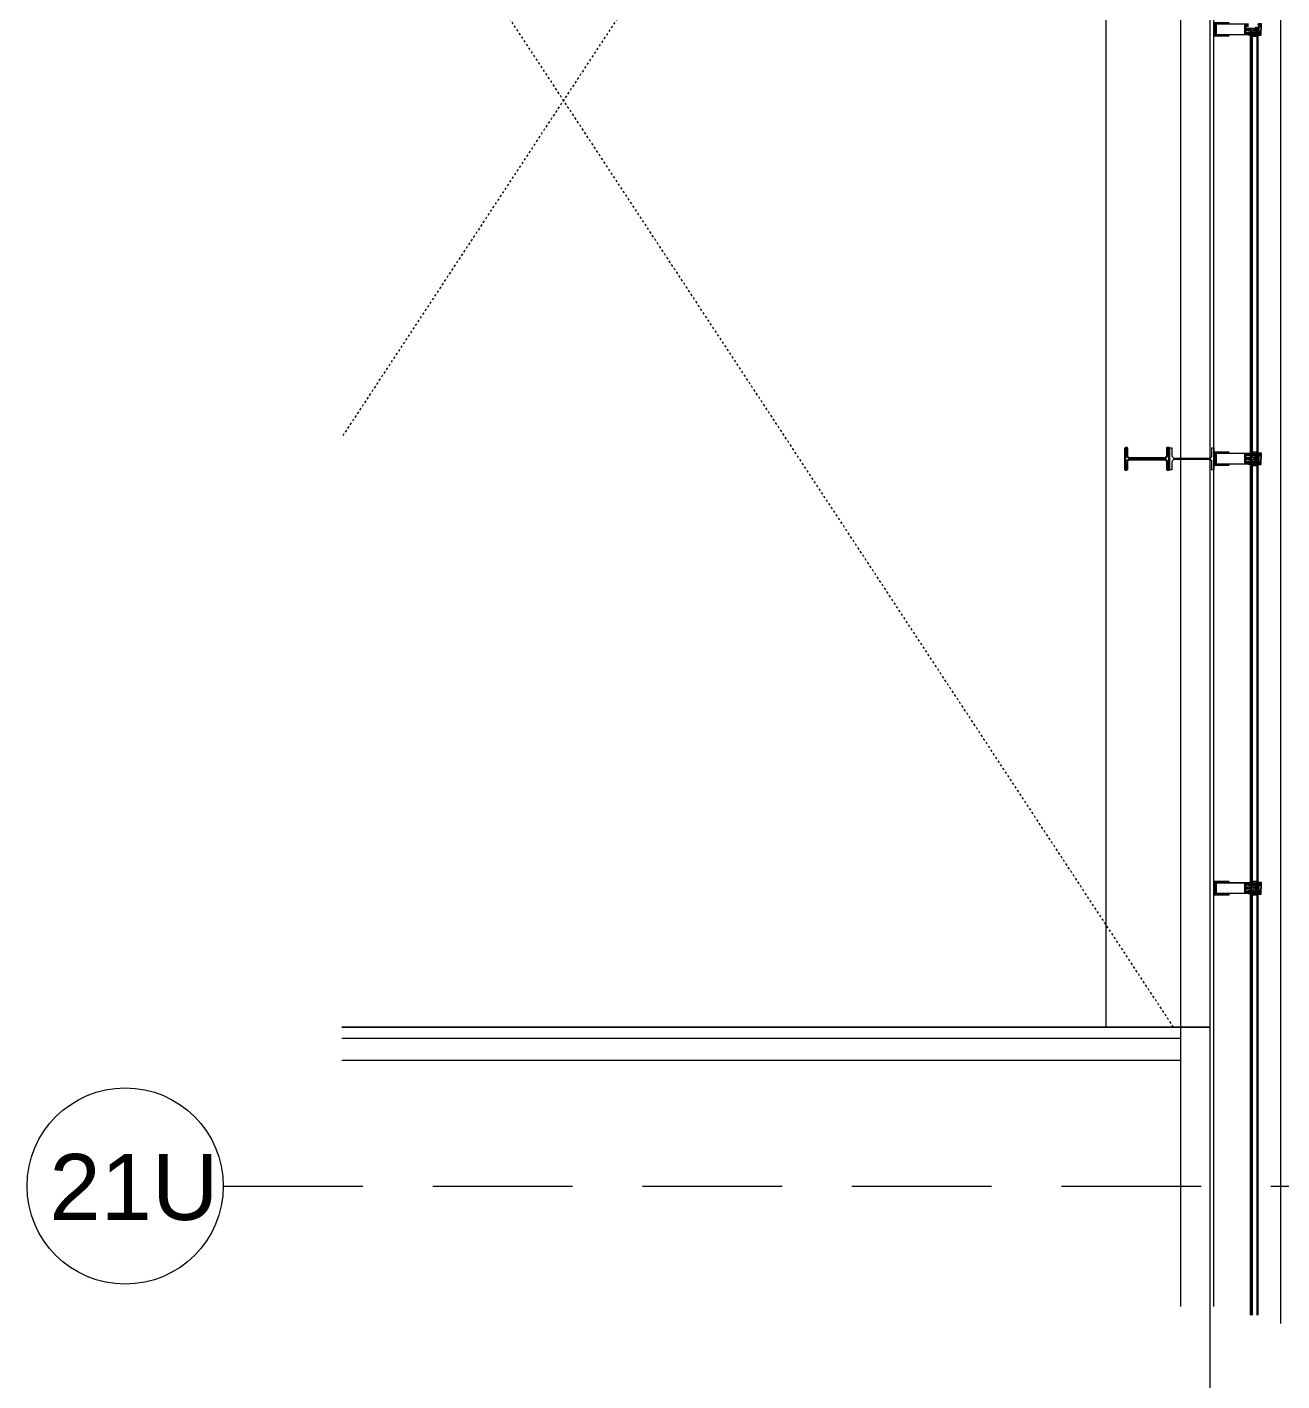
# Model space of a CAD drawing. Header units: millimetres. Extents: x 254888 to 263239, y -110593 to -105042.
# Drawn here: x 258775 to 259345, y -107817 to -107201 of the extents above; entities that cross this region are included whole.
import ezdxf
from ezdxf.enums import TextEntityAlignment as Align

# ---------------------------------------------------------------- set-up
doc = ezdxf.new("R2010")
doc.units = ezdxf.units.MM
doc.linetypes.add('DASHED2', pattern=[9.525, 6.35, -3.175])
doc.linetypes.add('JIS_02_1.0', pattern=[2, 1, -1])
doc.layers.get('0').update_dxf_attribs({"lineweight": 20})
for name, color, linetype, lineweight in [('0S-Glass', 130, 'Continuous', 35), ('0S-Profile EPDM', 22, 'Continuous', 25), ('0S-Profile PVC-U', 254, 'Continuous', 25), ('0S-Shading EPDM', 25, 'Continuous', 13), ('0S-Shading PVC-U', 253, 'Continuous', 13), ('X_S_COL_01$1$SS_COLS_MAIN_E_SECT', 142, 'Continuous', 50)]:
    doc.layers.add(name, color=color, linetype=linetype, lineweight=lineweight)
for name, color, linetype in [('a_arrow_entrance', 7, 'Continuous'), ('a_circulation_balustrade_plan', 1, 'Continuous'), ('a_glazing_double glazing', 161, 'Continuous'), ('a_grid_label_1_1', 9, 'Continuous'), ('a_hidden lines1', 9, 'JIS_02_1.0'), ('a_outline_03', 2, 'Continuous'), ('a_structure_steel structure_elevation1', 1, 'Continuous'), ('a_structure_steel structure_section', 2, 'Continuous'), ('a_window_metal_aluminium_elevation', 173, 'Continuous'), ('a_window_metal_aluminium_section', 2, 'Continuous')]:
    doc.layers.add(name, color=color, linetype=linetype)
doc.layers.add('a_calculation_brut room areas', color=92, linetype='Continuous', plot=False)
doc.styles.add('arial', font='arial.ttf')
doc.styles.add('txt_tur_1', font='arial.ttf', dxfattribs={"height": 1.5})
doc.styles.add('X_S_COL_01$0$arial', font='arial.ttf')

# ---------------------------------------------------------------- blocks, each defined once
blk = doc.blocks.new('Gasket 242524')
at = {"layer": '0S-Shading EPDM'}
h = blk.add_hatch(dxfattribs=at)
h.set_pattern_fill('ANSI37', color=256, scale=0.625, angle=90, style=0)
h.paths.add_polyline_path([(-2.737134, 5.300517), (-2.87946, 5.056922), (-3.000123, 4.801901), (-3.098214, 4.537377), (-3.172994, 4.265342), (-3.223901, 3.987847), (-3.250549, 3.706982), (-3.252739, 3.424864), (-3.230453, 3.14362), (-3.18386, 2.865368), (-3.113311, 2.592205), (-3.019338, 2.32619), (-2.902648, 2.069327), (-2.76412, 1.823552), (-2.6048, 1.590717), (-2.556662, 1.520493), (-2.514672, 1.446428), (-2.479134, 1.36906), (-2.450306, 1.288949), (-2.428397, 1.206677), (-2.413566, 1.122839), (-2.405919, 1.038044), (-2.405514, 0.952905), (-2.412352, 0.86804), (-2.426384, 0.784065), (-2.447508, 0.701588), (-2.475572, 0.621206), (-2.510371, 0.543503), (-2.551654, 0.469042), (-2.599121, 0.398362), (-2.652428, 0.331976), (-2.711189, 0.270365), (-2.774978, 0.213975), (-2.843332, 0.163216), (-2.915756, 0.118456), (-2.991725, 0.080018), (-3.070688, 0.048182), (-3.152073, 0.023177), (-3.235291, 0.005187), (-3.319736, -0.00566), (-3.404799, -0.009285), (-4.813239, -0.009285), (-4.890818, -0.012298), (-4.96793, -0.021322), (-5.04411, -0.0363), (-5.118898, -0.057143), (-5.191843, -0.083726), (-8.888317, -1.595786), (-8.966648, -1.631845), (-9.041582, -1.674518), (-9.11256, -1.723489), (-9.179056, -1.778392), (-9.240574, -1.83882), (-9.296658, -1.904323), (-9.34689, -1.974415), (-9.390896, -2.048574), (-9.42835, -2.126248), (-9.458972, -2.20686), (-9.482536, -2.289811), (-9.498866, -2.374483), (-9.50784, -2.460247), (-9.509392, -2.546466), (-9.50351, -2.632498), (-9.490239, -2.717703), (-9.469675, -2.801448), (-9.441974, -2.88311), (-9.40734, -2.962082), (-9.366031, -3.037776), (-9.318354, -3.10963), (-9.264664, -3.17711), (-9.205361, -3.239713), (-9.140884, -3.296974), (-9.071714, -3.348467), (-8.998365, -3.393809), (-8.921382, -3.432664), (-8.841338, -3.464742), (-8.758827, -3.489805), (-5.875279, -4.103828), (-2.950409, -4.473981), (-0.004806, -4.597656), (2.940798, -4.473985), (5.865668, -4.103838), (8.749217, -3.489819), (8.831728, -3.464756), (8.911773, -3.432678), (8.988756, -3.393823), (9.062106, -3.34848), (9.131277, -3.296986), (9.195754, -3.239725), (9.255058, -3.177121), (9.308748, -3.109641), (9.356425, -3.037787), (9.397735, -2.962092), (9.432369, -2.88312), (9.460071, -2.801457), (9.480634, -2.717711), (9.493906, -2.632505), (9.499788, -2.546473), (9.498236, -2.460254), (9.489261, -2.374489), (9.472932, -2.289816), (9.449368, -2.206865), (9.418745, -2.126252), (9.381291, -2.048577), (9.337284, -1.974418), (9.287052, -1.904326), (9.230968, -1.838822), (9.169449, -1.778393), (9.102953, -1.72349), (9.031974, -1.674519), (8.95704, -1.631845), (8.878708, -1.595786), (5.182234, -0.083726), (5.109288, -0.057143), (5.034501, -0.0363), (4.958321, -0.021322), (4.881209, -0.012298), (4.80363, -0.009285), (3.39519, -0.009285), (3.310127, -0.00566), (3.225681, 0.005187), (3.142464, 0.023177), (3.061079, 0.048182), (2.982116, 0.080018), (2.906147, 0.118456), (2.833723, 0.163216), (2.765369, 0.213975), (2.70158, 0.270365), (2.642819, 0.331976), (2.589512, 0.398362), (2.542045, 0.469042), (2.500762, 0.543503), (2.465963, 0.621206), (2.437899, 0.701588), (2.416775, 0.784065), (2.402743, 0.86804), (2.395905, 0.952905), (2.39631, 1.038044), (2.403957, 1.122839), (2.418788, 1.206677), (2.440697, 1.288949), (2.469525, 1.36906), (2.505063, 1.446428), (2.547053, 1.520493), (2.595191, 1.590717), (2.754511, 1.823552), (2.893039, 2.069327), (3.009729, 2.32619), (3.103702, 2.592205), (3.174251, 2.865368), (3.220844, 3.14362), (3.24313, 3.424864), (3.24094, 3.706982), (3.214292, 3.987847), (3.163385, 4.265342), (3.088605, 4.537377), (2.990514, 4.801901), (2.869851, 5.056922), (2.727525, 5.300517), (2.56461, 5.530851), (2.382333, 5.746188), (2.182067, 5.944906), (1.965322, 6.125506), (1.73373, 6.286629), (1.489038, 6.427059), (1.233088, 6.545739), (0.967811, 6.641774), (0.695204, 6.714442), (0.417322, 6.763193), (0.136258, 6.78766), (-0.145868, 6.78766), (-0.426931, 6.763193), (-0.704813, 6.714442), (-0.97742, 6.641774), (-1.242697, 6.545739), (-1.498647, 6.427059), (-1.743339, 6.286629), (-1.974931, 6.125506), (-2.191676, 5.944906), (-2.391942, 5.746188), (-2.574219, 5.530851)])
at = {"layer": '0S-Profile EPDM'}
blk.add_lwpolyline([(-2.737134, 5.300517), (-2.87946, 5.056922), (-3.000123, 4.801901), (-3.098214, 4.537377), (-3.172994, 4.265342), (-3.223901, 3.987847), (-3.250549, 3.706982), (-3.252739, 3.424864), (-3.230453, 3.14362), (-3.18386, 2.865368), (-3.113311, 2.592205), (-3.019338, 2.32619), (-2.902648, 2.069327), (-2.76412, 1.823552), (-2.6048, 1.590717), (-2.556662, 1.520493), (-2.514672, 1.446428), (-2.479134, 1.36906), (-2.450306, 1.288949), (-2.428397, 1.206677), (-2.413566, 1.122839), (-2.405919, 1.038044), (-2.405514, 0.952905), (-2.412352, 0.86804), (-2.426384, 0.784065), (-2.447508, 0.701588), (-2.475572, 0.621206), (-2.510371, 0.543503), (-2.551654, 0.469042), (-2.599121, 0.398362), (-2.652428, 0.331976), (-2.711189, 0.270365), (-2.774978, 0.213975), (-2.843332, 0.163216), (-2.915756, 0.118456), (-2.991725, 0.080018), (-3.070688, 0.048182), (-3.152073, 0.023177), (-3.235291, 0.005187), (-3.319736, -0.00566), (-3.404799, -0.009285), (-4.813239, -0.009285), (-4.890818, -0.012298), (-4.96793, -0.021322), (-5.04411, -0.0363), (-5.118898, -0.057143), (-5.191843, -0.083726), (-8.888317, -1.595786), (-8.966648, -1.631845), (-9.041582, -1.674518), (-9.11256, -1.723489), (-9.179056, -1.778392), (-9.240574, -1.83882), (-9.296658, -1.904323), (-9.34689, -1.974415), (-9.390896, -2.048574), (-9.42835, -2.126248), (-9.458972, -2.20686), (-9.482536, -2.289811), (-9.498866, -2.374483), (-9.50784, -2.460247), (-9.509392, -2.546466), (-9.50351, -2.632498), (-9.490239, -2.717703), (-9.469675, -2.801448), (-9.441974, -2.88311), (-9.40734, -2.962082), (-9.366031, -3.037776), (-9.318354, -3.10963), (-9.264664, -3.17711), (-9.205361, -3.239713), (-9.140884, -3.296974), (-9.071714, -3.348467), (-8.998365, -3.393809), (-8.921382, -3.432664), (-8.841338, -3.464742), (-8.758827, -3.489805), (-5.875279, -4.103828), (-2.950409, -4.473981), (-0.004806, -4.597656), (2.940798, -4.473985), (5.865668, -4.103838), (8.749217, -3.489819), (8.831728, -3.464756), (8.911773, -3.432678), (8.988756, -3.393823), (9.062106, -3.34848), (9.131277, -3.296986), (9.195754, -3.239725), (9.255058, -3.177121), (9.308748, -3.109641), (9.356425, -3.037787), (9.397735, -2.962092), (9.432369, -2.88312), (9.460071, -2.801457), (9.480634, -2.717711), (9.493906, -2.632505), (9.499788, -2.546473), (9.498236, -2.460254), (9.489261, -2.374489), (9.472932, -2.289816), (9.449368, -2.206865), (9.418745, -2.126252), (9.381291, -2.048577), (9.337284, -1.974418), (9.287052, -1.904326), (9.230968, -1.838822), (9.169449, -1.778393), (9.102953, -1.72349), (9.031974, -1.674519), (8.95704, -1.631845), (8.878708, -1.595786), (5.182234, -0.083726), (5.109288, -0.057143), (5.034501, -0.0363), (4.958321, -0.021322), (4.881209, -0.012298), (4.80363, -0.009285), (3.39519, -0.009285), (3.310127, -0.00566), (3.225681, 0.005187), (3.142464, 0.023177), (3.061079, 0.048182), (2.982116, 0.080018), (2.906147, 0.118456), (2.833723, 0.163216), (2.765369, 0.213975), (2.70158, 0.270365), (2.642819, 0.331976), (2.589512, 0.398362), (2.542045, 0.469042), (2.500762, 0.543503), (2.465963, 0.621206), (2.437899, 0.701588), (2.416775, 0.784065), (2.402743, 0.86804), (2.395905, 0.952905), (2.39631, 1.038044), (2.403957, 1.122839), (2.418788, 1.206677), (2.440697, 1.288949), (2.469525, 1.36906), (2.505063, 1.446428), (2.547053, 1.520493), (2.595191, 1.590717), (2.754511, 1.823552), (2.893039, 2.069327), (3.009729, 2.32619), (3.103702, 2.592205), (3.174251, 2.865368), (3.220844, 3.14362), (3.24313, 3.424864), (3.24094, 3.706982), (3.214292, 3.987847), (3.163385, 4.265342), (3.088605, 4.537377), (2.990514, 4.801901), (2.869851, 5.056922), (2.727525, 5.300517), (2.56461, 5.530851), (2.382333, 5.746188), (2.182067, 5.944906), (1.965322, 6.125506), (1.73373, 6.286629), (1.489038, 6.427059), (1.233088, 6.545739), (0.967811, 6.641774), (0.695204, 6.714442), (0.417322, 6.763193), (0.136258, 6.78766), (-0.145868, 6.78766), (-0.426931, 6.763193), (-0.704813, 6.714442), (-0.97742, 6.641774), (-1.242697, 6.545739), (-1.498647, 6.427059), (-1.743339, 6.286629), (-1.974931, 6.125506), (-2.191676, 5.944906), (-2.391942, 5.746188), (-2.574219, 5.530851), (-2.737134, 5.300517)], close=True, dxfattribs=at)
blk = doc.blocks.new('_242524')
at = {"layer": '0S-Profile EPDM'}
blk.add_blockref('Gasket 242524', (0, 0), dxfattribs=at)
blk = doc.blocks.new('dgriya')
at = {"layer": 'a_window_metal_aluminium_section', "extrusion": (0, 0, -1)}
for p, q in [((-161.7, 4.5), (-161.2, 5)), ((-161.7, 3.5), (-161.7, 4.5)), ((-160.7, 2.5), (-161.7, 3.5)), ((-161.2, 5), (-134.2, 5)), ((-159.8, 2.5), (-160.7, 2.5)), ((-159.5, 2), (-159.8, 2.5)), ((-158.3, 2), (-159.5, 2)), ((-158, 2.5), (-158.3, 2)), ((-157.7, 2), (-158, 2.5)), ((-156.5, 2), (-157.7, 2)), ((-156.2, 2.5), (-156.5, 2)), ((-155.9, 2), (-156.2, 2.5)), ((-154.7, 2), (-155.9, 2)), ((-154.4, 2.5), (-154.7, 2)), ((-154.1, 2), (-154.4, 2.5)), ((-152.9, 2), (-154.1, 2)), ((-152.6, 2.5), (-152.9, 2)), ((-152.3, 2), (-152.6, 2.5)), ((-151.1, 2), (-152.3, 2)), ((-150.8, 2.5), (-151.1, 2)), ((-150.5, 2), (-150.8, 2.5)), ((-149.3, 2), (-150.5, 2)), ((-149, 2.5), (-149.3, 2)), ((-148.7, 2), (-149, 2.5)), ((-147.5, 2), (-148.7, 2)), ((-147.2, 2.5), (-147.5, 2)), ((-146.9, 2), (-147.2, 2.5)), ((-145.8, 2), (-146.9, 2)), ((-145.8, 14.4), (-144.9, 15.3)), ((-145.8, 13.1), (-145.8, 14.4)), ((-145.3, 12.6), (-145.8, 13.1)), ((-143.9, 0.9), (-145.8, 2)), ((-145.7, 23.1), (-145.7, 25)), ((-145.7, 25), (2.8, 25)), ((-144.9, 22.3), (-145.7, 23.1)), ((-133.2, 12.6), (-145.3, 12.6)), ((-144.3, 22.3), (-144.9, 22.3)), ((-144.9, 15.3), (-144.3, 15.3)), ((-141.6, 23.5), (-144.3, 23.5)), ((-144.3, 23.5), (-144.3, 22.3)), ((-144.3, 15.3), (-144.3, 14.1)), ((-144.3, 14.1), (-141.6, 14.1)), ((-143.4, 0), (-143.9, 0.9)), ((-143.9, -0.9), (-143.4, 0)), ((-141.6, 19), (-141.6, 23.5)), ((-141.4, 18.8), (-141.6, 19)), ((-141.6, 18.5), (-141.4, 18.8)), ((-141.6, 14.1), (-141.6, 18.5)), ((-134.2, 5), (-133.2, 5.3)), ((-132.7, 12.1), (-133.2, 12.6)), ((-133.2, 5.3), (-132.7, 6.5)), ((-132.7, 6.5), (-132.7, 12.1)), ((2.8, 25), (3.8, 24.6)), ((3.8, 24.6), (4.3, 23.7)), ((4.3, 23.7), (4.3, -23.5)), ((-161.7, -3.7), (-160.7, -2.5)), ((-161.7, -4.5), (-161.7, -3.7)), ((-161.2, -5), (-161.7, -4.5)), ((-134.2, -5), (-161.2, -5)), ((-160.7, -2.5), (-160.4, -2)), ((-160.4, -2), (-159.2, -2)), ((-159.2, -2), (-158.9, -2.5)), ((-158.9, -2.5), (-158.6, -2)), ((-158.6, -2), (-157.4, -2)), ((-157.4, -2), (-157.1, -2.5)), ((-157.1, -2.5), (-156.8, -2)), ((-156.8, -2), (-155.6, -2)), ((-155.6, -2), (-155.3, -2.5)), ((-155.3, -2.5), (-155, -2)), ((-155, -2), (-153.8, -2)), ((-153.8, -2), (-153.5, -2.5)), ((-153.5, -2.5), (-153.2, -2)), ((-153.2, -2), (-152, -2)), ((-152, -2), (-151.7, -2.5)), ((-151.7, -2.5), (-151.4, -2)), ((-151.4, -2), (-150.2, -2)), ((-150.2, -2), (-149.9, -2.5)), ((-149.9, -2.5), (-149.6, -2)), ((-149.6, -2), (-148.4, -2)), ((-148.4, -2), (-148.1, -2.5)), ((-148.1, -2.5), (-147.8, -2)), ((-147.8, -2), (-145.8, -2)), ((-145.8, -2), (-143.9, -0.9)), ((-145.8, -13.1), (-145.3, -12.6)), ((-145.8, -14.4), (-145.8, -13.1)), ((-145.8, -13.1), (-145.8, -13.1)), ((-144.9, -15.3), (-145.8, -14.4)), ((-145.7, -23.1), (-144.9, -22.3)), ((-145.7, -25), (-145.7, -23.1)), ((2.8, -25), (-145.7, -25)), ((-145.3, -12.6), (-133.2, -12.6)), ((-144.3, -15.3), (-144.9, -15.3)), ((-144.9, -22.3), (-144.3, -22.3)), ((-141.6, -14.1), (-144.3, -14.1)), ((-144.3, -14.1), (-144.3, -15.3)), ((-144.3, -22.3), (-144.3, -23.5)), ((-144.3, -23.5), (-141.6, -23.5)), ((-141.6, -18.5), (-141.6, -14.1)), ((-141.4, -18.8), (-141.6, -18.5)), ((-141.6, -19), (-141.4, -18.8)), ((-141.6, -23.5), (-141.6, -19)), ((-133, -5.6), (-134.2, -5)), ((-133.2, -12.6), (-132.7, -12.1)), ((-132.7, -6.5), (-133, -5.6)), ((-132.7, -12.1), (-132.7, -6.5)), ((3.9, -24.6), (2.8, -25)), ((4.3, -23.5), (3.9, -24.6))]:
    blk.add_line(p, q, dxfattribs=at)
at = {"layer": 'a_window_metal_aluminium_section'}
for p, q in [((-130.4, 22.9), (-130.4, -22.9)), ((0, 22.9), (-130.4, 22.9)), ((-130.4, 22.9), (-130.4, 22.9)), ((0, -22.9), (0, 22.9)), ((-130.4, -22.9), (0, -22.9))]:
    blk.add_line(p, q, dxfattribs=at)
for points in [[(-192.4, 27), (-204.4, 27), (-204.4, 0)], [(-192.4, 25), (-202.4, 25), (-202.4, 0)], [(-192.4, 25), (-192.4, 27)], [(-192.4, -27), (-204.4, -27), (-204.4, 0)], [(-192.4, -25), (-202.4, -25), (-202.4, 0)], [(-192.4, -25), (-192.4, -27)]]:
    blk.add_lwpolyline(points, dxfattribs=at)
for points in [[(-191.5, 23.5), (-191.5, 20.3), (-192.3, 19.5), (-192.9, 19.5), (-192.9, 20.7), (-194.5, 20.7), (-194.7, 20.7), (-194.9, 20.6), (-195.1, 20.5), (-195.2, 20.4), (-195.4, 20.3), (-195.5, 20.1), (-195.5, 19.9), (-195.5, 19.7), (-195.5, 11.3), (-192.9, 11.3), (-192.9, 12.5), (-192.3, 12.5), (-191.5, 11.7), (-191.5, -11.7), (-192.3, -12.5), (-192.9, -12.5), (-192.9, -11.3), (-195.5, -11.3), (-195.5, -19.7), (-195.5, -19.9), (-195.5, -20.1), (-195.4, -20.3), (-195.2, -20.4), (-195.1, -20.5), (-194.9, -20.6), (-194.7, -20.7), (-194.5, -20.7), (-192.9, -20.7), (-192.9, -19.5), (-192.3, -19.5), (-191.5, -20.3), (-191.5, -23.5), (-195.3, -22.5), (-195.4, -22.5), (-195.5, -22.5), (-195.6, -22.5), (-195.7, -22.5), (-195.8, -22.6), (-195.9, -22.7), (-196, -22.8), (-196, -22.9), (-196, -23), (-196.1, -23.1), (-196.1, -23.2), (-196.2, -23.3), (-196.3, -23.4), (-196.4, -23.4), (-196.5, -23.5), (-196.6, -23.5), (-196.7, -23.5), (-196.8, -23.4), (-197, -23.4), (-197.1, -23.3), (-197.2, -23.2), (-197.4, -23.1), (-197.5, -23), (-197.6, -23), (-197.7, -22.9), (-197.8, -22.9), (-197.9, -22.8), (-198, -22.8), (-198.1, -22.7), (-198.3, -22.7), (-198.4, -22.6), (-198.5, -22.6), (-198.6, -22.5), (-198.7, -22.5), (-198.9, -22.4), (-199, -22.3), (-199.1, -22.3), (-199.2, -22.2), (-199.3, -22.2), (-199.4, -22.1), (-199.5, -22.1), (-199.6, -22), (-199.8, -21.9), (-199.9, -21.9), (-200, -21.9), (-200.2, -21.8), (-200.3, -21.7), (-200.5, -21.7), (-200.6, -21.7), (-200.7, -21.6), (-200.8, -21.6), (-200.9, -21.5), (-201, -21.5), (-201.1, -21.5), (-201.2, -21.4), (-201.3, -21.3), (-201.4, -21.2), (-201.4, -21), (-201.4, -20.8), (-201.3, -20.7), (-201.2, -20.6), (-201.1, -20.5), (-200.9, -20.5), (-198, -20.5), (-197.9, -20.5), (-197.7, -20.4), (-197.6, -20.2), (-197.5, -20), (-197.5, -10.8), (-197.5, -10.6), (-197.5, -10.4), (-197.4, -10.2), (-197.2, -10.1), (-197.1, -10), (-196.9, -9.9), (-196.7, -9.8), (-196.5, -9.8), (-195.5, -9.8), (-195.3, -9.8), (-195.2, -9.7), (-195, -9.6), (-194.8, -9.5), (-194.7, -9.4), (-194.6, -9.2), (-194.6, -9), (-194.5, -8.8), (-194.5, -0.3), (-194.4, -0.2), (-194.3, 0), (-194.4, 0.2), (-194.5, 0.2), (-194.5, 8.8), (-194.6, 9), (-194.6, 9.2), (-194.7, 9.4), (-194.8, 9.5), (-195, 9.6), (-195.2, 9.7), (-195.3, 9.8), (-195.5, 9.8), (-196.5, 9.8), (-196.7, 9.8), (-196.9, 9.9), (-197.1, 10), (-197.2, 10.1), (-197.4, 10.2), (-197.5, 10.4), (-197.5, 10.6), (-197.5, 10.8), (-197.5, 20), (-197.6, 20.2), (-197.7, 20.4), (-197.9, 20.5), (-198, 20.5), (-200.9, 20.5), (-201.1, 20.5), (-201.2, 20.6), (-201.3, 20.7), (-201.4, 20.8), (-201.4, 21), (-201.4, 21.2), (-201.3, 21.3), (-201.2, 21.4), (-201.1, 21.5), (-201, 21.5), (-200.8, 21.6), (-200.7, 21.6), (-200.6, 21.7), (-200.5, 21.7), (-200.3, 21.7), (-200.2, 21.8), (-200.1, 21.8), (-200, 21.9), (-199.9, 21.9), (-199.8, 21.9), (-199.7, 22), (-199.6, 22), (-199.4, 22.1), (-199.2, 22.2), (-199, 22.3), (-198.9, 22.4), (-198.8, 22.4), (-198.6, 22.5), (-198.5, 22.6), (-198.4, 22.6), (-198.3, 22.7), (-198.1, 22.7), (-198, 22.8), (-197.9, 22.8), (-197.8, 22.9), (-197.6, 23), (-197.5, 23), (-197.4, 23.1), (-197.3, 23.2), (-197.2, 23.2), (-197.1, 23.3), (-197, 23.3), (-197, 23.4), (-196.8, 23.4), (-196.7, 23.5), (-196.6, 23.5), (-196.5, 23.4), (-196.3, 23.4), (-196.2, 23.3), (-196.1, 23.2), (-196.1, 23.1), (-196, 23), (-196, 22.9), (-196, 22.8), (-195.9, 22.7), (-195.8, 22.6), (-195.7, 22.5), (-195.5, 22.5), (-195.4, 22.5), (-195.3, 22.5), (-191.5, 23.5)], [(-133.2, -3.2), (-132.7, -2.7), (-132.7, 2.7), (-133.2, 3.2), (-140.6, 3.2), (-141.1, 2.7), (-141.1, -2.7), (-140.6, -3.2), (-133.2, -3.2)], [(-138.4, 14.1), (-132.7, 14.1), (-132.7, 18.5), (-132.5, 18.8), (-132.7, 19), (-132.7, 23.5), (-138.4, 23.5), (-138.4, 22.3), (-139, 22.3), (-139.6, 23), (-140.2, 23.1), (-140.5, 22.6), (-140.3, 22.2), (-139.3, 21.2), (-139, 20.5), (-139, 17.1), (-139.3, 16.4), (-140.3, 15.4), (-140.5, 15), (-140.2, 14.5), (-139.6, 14.7), (-139, 15.3), (-138.4, 15.3), (-138.4, 14.1)], [(-138.4, -23.5), (-132.7, -23.5), (-132.7, -19), (-132.5, -18.8), (-132.7, -18.5), (-132.7, -14.1), (-138.4, -14.1), (-138.4, -15.3), (-139, -15.3), (-139.6, -14.7), (-140.2, -14.5), (-140.5, -15), (-140.3, -15.3), (-139.3, -16.4), (-139, -17.1), (-139, -20.5), (-139.3, -21.2), (-140.3, -22.2), (-140.5, -22.6), (-140.2, -23.1), (-139.6, -23), (-139, -22.3), (-138.4, -22.3), (-138.4, -23.5)]]:
    blk.add_lwpolyline(points, close=True, dxfattribs=at)
blk = doc.blocks.new('Gasket 244947')
at = {"layer": '0S-Shading EPDM'}
h = blk.add_hatch(dxfattribs=at)
h.set_pattern_fill('ANSI37', color=256, scale=0.625, angle=90, style=0)
h.paths.add_polyline_path([(7.8, 0), (4.57, 0), (4.1, 0.5), (4.1, 1.58), (4.57, 2), (7.83, 2), (8.3, 1.58), (8.3, 0.5)], flags=16)
h.paths.add_polyline_path([(7.4, -4.5), (5, -4.5), (4, -3.5), (4, -2.5), (5, -1.5), (7.4, -1.5), (8.4, -2.5), (8.4, -3.5)], flags=16)
h.paths.add_polyline_path([(0.91, -7.87), (2.9, -7.87), (3.99, -7.9), (5.07, -8.01), (6.14, -8.2), (7.19, -8.45), (8.3, -8.65), (9.42, -8.78), (12.23, -8.8), (12.9, -8.4), (12.91, -8.21), (12.46, -7.82), (11.61, -7.83), (10.44, -7.8), (9.24, -7.74), (8.44, -7.65), (8.12, -7.41), (8.1, -7.23), (8.45, -6.86), (11.4, -7.01), (12.4, -6.05), (12.4, 0), (10.39, 0), (9.83, -0.15), (9.49, 0.08), (9.49, 1.7), (9.96, 1.98), (10.11, 2.19), (10, 2.47), (8.62, 3.61), (7.17, 3.1), (5.24, 3.1), (3.78, 3.61), (2.4, 2.47), (2.29, 2.19), (2.44, 1.98), (2.91, 1.7), (2.91, 0.08), (2.57, -0.15), (2.02, 0), (0, 0), (0, -5.98), (-0.26, -6.64), (-0.75, -7.11), (-1.28, -7.54), (-1.86, -7.9), (-2.46, -8.21), (-3.01, -8.46), (-3.07, -8.63), (-3.01, -8.79), (-2.85, -8.87), (-1.55, -8.62), (0.07, -8.05)])
at = {"layer": '0S-Profile EPDM'}
blk.add_lwpolyline([(0.91, -7.87), (2.9, -7.87), (3.99, -7.9), (5.07, -8.01), (6.14, -8.2), (7.19, -8.45), (8.3, -8.65), (9.42, -8.78), (12.23, -8.8), (12.9, -8.4), (12.91, -8.21), (12.46, -7.82), (11.61, -7.83), (10.44, -7.8), (9.24, -7.74), (8.44, -7.65), (8.12, -7.41), (8.1, -7.23), (8.45, -6.86), (11.4, -7.01), (12.4, -6.05), (12.4, 0), (10.39, 0), (9.83, -0.15), (9.49, 0.08), (9.49, 1.7), (9.96, 1.98), (10.11, 2.19), (10, 2.47), (8.62, 3.61), (7.17, 3.1), (5.24, 3.1), (3.78, 3.61), (2.4, 2.47), (2.29, 2.19), (2.44, 1.98), (2.91, 1.7), (2.91, 0.08), (2.57, -0.15), (2.02, 0), (0, 0), (0, -5.98), (-0.26, -6.64), (-0.75, -7.11), (-1.28, -7.54), (-1.86, -7.9), (-2.46, -8.21), (-3.01, -8.46), (-3.07, -8.63), (-3.01, -8.79), (-2.85, -8.87), (-1.55, -8.62), (0.07, -8.05), (0.91, -7.87)], close=True, dxfattribs=at)
at = {"layer": '0S-Profile EPDM', "extrusion": (0, 0, -1)}
for points in [[(-7.8, 0), (-4.57, 0), (-4.1, 0.5), (-4.1, 1.58), (-4.57, 2), (-7.83, 2), (-8.3, 1.58), (-8.3, 0.5), (-7.8, 0)], [(-7.4, -4.5), (-5, -4.5), (-4, -3.5), (-4, -2.5), (-5, -1.5), (-7.4, -1.5), (-8.4, -2.5), (-8.4, -3.5), (-7.4, -4.5)]]:
    blk.add_lwpolyline(points, close=True, dxfattribs=at)
blk = doc.blocks.new('_244947')
at = {"layer": '0S-Profile EPDM'}
blk.add_blockref('Gasket 244947', (0, 0), dxfattribs=at)
blk = doc.blocks.new('326320')
at = {"layer": '0S-Profile EPDM'}
for points in [[(8.4, 13.6), (8.4, 17.7), (6.8, 19.3), (4.6, 19.3), (4.5, 19.2), (4.4, 19.3), (3.3, 19.3), (3.3, 19.2), (3.2, 19.3), (2.2, 19.3), (2.1, 19.2), (2, 19.3), (0, 19.3), (0, 15.8), (0.1, 15.7), (0, 15.6), (0, 14.8), (0.1, 14.7), (0, 14.6), (0, 13.8), (0.1, 13.7), (0, 13.6), (0, 12.8), (0.1, 12.7), (0, 12.6), (0, 11.8), (0.1, 11.7), (0, 11.6), (0, 10.4), (1.2, 9.9), (1.2, 9.4), (0, 8.9), (0, 7.7), (0.1, 7.6), (0, 7.6), (0, 6.7), (0.1, 6.6), (0, 6.6), (0, 5.7), (0.1, 5.6), (0, 5.6), (0, 4.7), (0.1, 4.6), (0, 4.6), (0, 3.7), (0.1, 3.6), (0, 3.5), (0, 0), (2, 0), (2.1, 0.1), (2.2, 0), (3.2, 0), (3.3, 0.1), (3.3, 0), (4.4, 0), (4.5, 0.1), (4.6, 0), (6.8, 0), (8.4, 1.6), (8.4, 5.7), (20.8, 5.7), (20.8, 6.3), (20.3, 6.8), (9.1, 6.8), (8.6, 7.3), (8.6, 12), (9.1, 12.5), (20.3, 12.5), (20.8, 13), (20.8, 13.6)], [(7, 16.8), (7, 2.5), (6, 1.5), (1.4, 1.5), (1.4, 17.8), (6, 17.8), (7, 16.9)]]:
    blk.add_lwpolyline(points, close=True, dxfattribs=at)
blk = doc.blocks.new('COLUMN-GZL6')
at = {"color": 0, "linetype": 'ByBlock', "lineweight": -2}
blk.add_lwpolyline([(50, 0), (50, -9), (15, -9, 0.414214), (3, -21), (3, -179, 0.414214), (15, -191), (50, -191), (50, -200), (-50, -200), (-50, -191), (-15, -191, 0.414214), (-3, -179), (-3, -21, 0.414214), (-15, -9), (-50, -9), (-50, 0)], format="xyb", close=True, dxfattribs=at)
at = {"style": 'arial', "flags": 9}
for tag in ['DATA', 'PROMPTS']:
    blk.add_attdef(tag, (0, 0), '', height=3, dxfattribs=at)
blk = doc.blocks.new('X_S_COL_01$0$COLUMN-GZL6')
at = {"color": 0, "linetype": 'ByBlock', "lineweight": -2}
blk.add_lwpolyline([(50, 0), (50, -9), (15, -9, 0.414214), (3, -21), (3, -179, 0.414214), (15, -191), (50, -191), (50, -200), (-50, -200), (-50, -191), (-15, -191, 0.414214), (-3, -179), (-3, -21, 0.414214), (-15, -9), (-50, -9), (-50, 0)], format="xyb", close=True, dxfattribs=at)
at = {"style": 'X_S_COL_01$0$arial', "flags": 9}
for tag in ['DATA', 'PROMPTS']:
    blk.add_attdef(tag, (0, 0), '', height=3, dxfattribs=at)

msp = doc.modelspace()

# ---------------------------------------------------------------- linework, layer by layer
at = {"layer": '0S-Glass'}
for p, q in [((259332.012, -107203.262, -0.005), (259331.012, -107203.262, -0.005)), ((259334.612, -107203.245, -0.005), (259334.012, -107203.245, -0.005)), ((259332.012, -107396.411, -0.005), (259331.012, -107396.411, -0.005)), ((259334.612, -107396.428, -0.005), (259334.012, -107396.428, -0.005)), ((259332.012, -107398.462, -0.005), (259331.012, -107398.462, -0.005)), ((259334.612, -107398.445, -0.005), (259334.012, -107398.445, -0.005)), ((259332.012, -107591.611, -0.005), (259331.012, -107591.611, -0.005)), ((259334.612, -107591.628, -0.005), (259334.012, -107591.628, -0.005)), ((259332.012, -107593.662, -0.005), (259331.012, -107593.662, -0.005)), ((259334.612, -107593.645, -0.005), (259334.012, -107593.645, -0.005))]:
    msp.add_line(p, q, dxfattribs=at)
at = {"layer": '0S-Profile PVC-U', "extrusion": (0, 0, -1), "elevation": 0.005}
for points in [[(-259331.702, -107201.737), (-259332.316, -107201.737), (-259332.401, -107201.756), (-259332.635, -107201.865), (-259332.665, -107201.862), (-259332.678, -107201.835), (-259332.672, -107201.769), (-259332.68, -107201.746), (-259332.702, -107201.737), (-259333.272, -107201.737), (-259333.372, -107201.837), (-259333.342, -107201.943), (-259333.232, -107201.972), (-259333.232, -107201.897), (-259333.202, -107201.867), (-259332.907, -107201.867), (-259332.837, -107201.896), (-259332.531, -107202.201), (-259332.517, -107202.237), (-259332.531, -107202.272), (-259332.837, -107202.578), (-259332.907, -107202.607), (-259333.202, -107202.607), (-259333.232, -107202.577), (-259333.232, -107202.502), (-259333.342, -107202.531), (-259333.372, -107202.602), (-259333.342, -107202.708), (-259333.272, -107202.737), (-259332.702, -107202.737), (-259332.68, -107202.727), (-259332.672, -107202.704), (-259332.678, -107202.639), (-259332.665, -107202.612), (-259332.635, -107202.609), (-259332.401, -107202.718), (-259332.316, -107202.737), (-259331.702, -107202.737), (-259331.702, -107202.561), (-259331.641, -107202.455), (-259331.507, -107202.431), (-259331.333, -107202.44), (-259331.159, -107202.443), (-259331.084, -107202.442), (-259331.052, -107202.472), (-259331.02, -107202.44), (-259330.984, -107202.44), (-259330.802, -107202.431), (-259330.752, -107202.425), (-259330.695, -107202.406), (-259330.552, -107202.323), (-259330.502, -107202.237), (-259330.552, -107202.151), (-259330.695, -107202.068), (-259330.751, -107202.049), (-259330.802, -107202.043), (-259330.984, -107202.034), (-259331.02, -107202.033), (-259331.052, -107202.002), (-259331.084, -107202.032), (-259331.159, -107202.031), (-259331.333, -107202.034), (-259331.507, -107202.043), (-259331.653, -107202.008), (-259331.702, -107201.912), (-259331.702, -107201.737)], [(-259331.702, -107396.937), (-259332.316, -107396.937), (-259332.401, -107396.956), (-259332.635, -107397.065), (-259332.665, -107397.062), (-259332.678, -107397.035), (-259332.672, -107396.969), (-259332.68, -107396.946), (-259332.702, -107396.937), (-259333.272, -107396.937), (-259333.372, -107397.037), (-259333.342, -107397.143), (-259333.232, -107397.172), (-259333.232, -107397.097), (-259333.202, -107397.067), (-259332.907, -107397.067), (-259332.837, -107397.096), (-259332.531, -107397.401), (-259332.517, -107397.437), (-259332.531, -107397.472), (-259332.837, -107397.778), (-259332.907, -107397.807), (-259333.202, -107397.807), (-259333.232, -107397.777), (-259333.232, -107397.702), (-259333.342, -107397.731), (-259333.372, -107397.802), (-259333.342, -107397.908), (-259333.272, -107397.937), (-259332.702, -107397.937), (-259332.68, -107397.927), (-259332.672, -107397.904), (-259332.678, -107397.839), (-259332.665, -107397.812), (-259332.635, -107397.809), (-259332.401, -107397.918), (-259332.316, -107397.937), (-259331.702, -107397.937), (-259331.702, -107397.761), (-259331.641, -107397.655), (-259331.507, -107397.631), (-259331.333, -107397.64), (-259331.159, -107397.643), (-259331.084, -107397.642), (-259331.052, -107397.672), (-259331.02, -107397.64), (-259330.984, -107397.64), (-259330.802, -107397.631), (-259330.752, -107397.625), (-259330.695, -107397.606), (-259330.552, -107397.523), (-259330.502, -107397.437), (-259330.552, -107397.351), (-259330.695, -107397.268), (-259330.751, -107397.249), (-259330.802, -107397.243), (-259330.984, -107397.234), (-259331.02, -107397.233), (-259331.052, -107397.202), (-259331.084, -107397.232), (-259331.159, -107397.231), (-259331.333, -107397.234), (-259331.507, -107397.243), (-259331.653, -107397.208), (-259331.702, -107397.112), (-259331.702, -107396.937)], [(-259331.702, -107592.137), (-259332.316, -107592.137), (-259332.401, -107592.156), (-259332.635, -107592.265), (-259332.665, -107592.262), (-259332.678, -107592.235), (-259332.672, -107592.169), (-259332.68, -107592.146), (-259332.702, -107592.137), (-259333.272, -107592.137), (-259333.372, -107592.237), (-259333.342, -107592.343), (-259333.232, -107592.372), (-259333.232, -107592.297), (-259333.202, -107592.267), (-259332.907, -107592.267), (-259332.837, -107592.296), (-259332.531, -107592.601), (-259332.517, -107592.637), (-259332.531, -107592.672), (-259332.837, -107592.978), (-259332.907, -107593.007), (-259333.202, -107593.007), (-259333.232, -107592.977), (-259333.232, -107592.902), (-259333.342, -107592.931), (-259333.372, -107593.002), (-259333.342, -107593.108), (-259333.272, -107593.137), (-259332.702, -107593.137), (-259332.68, -107593.127), (-259332.672, -107593.104), (-259332.678, -107593.039), (-259332.665, -107593.012), (-259332.635, -107593.009), (-259332.401, -107593.118), (-259332.316, -107593.137), (-259331.702, -107593.137), (-259331.702, -107592.961), (-259331.641, -107592.855), (-259331.507, -107592.831), (-259331.333, -107592.84), (-259331.159, -107592.843), (-259331.084, -107592.842), (-259331.052, -107592.872), (-259331.02, -107592.84), (-259330.984, -107592.84), (-259330.802, -107592.831), (-259330.752, -107592.825), (-259330.695, -107592.806), (-259330.552, -107592.723), (-259330.502, -107592.637), (-259330.552, -107592.551), (-259330.695, -107592.468), (-259330.751, -107592.449), (-259330.802, -107592.443), (-259330.984, -107592.434), (-259331.02, -107592.433), (-259331.052, -107592.402), (-259331.084, -107592.432), (-259331.159, -107592.431), (-259331.333, -107592.434), (-259331.507, -107592.443), (-259331.653, -107592.408), (-259331.702, -107592.312), (-259331.702, -107592.137)]]:
    msp.add_lwpolyline(points, dxfattribs=at)
at = {"layer": '0S-Profile PVC-U', "elevation": -0.005}
for points in [[(259330.622, -107202.237), (259330.647, -107202.28), (259330.768, -107202.35), (259330.834, -107202.369), (259330.972, -107202.379), (259331.152, -107202.383), (259331.333, -107202.379), (259331.513, -107202.369), (259331.6, -107202.359), (259331.702, -107202.237), (259331.6, -107202.115), (259331.513, -107202.104), (259331.333, -107202.094), (259331.152, -107202.091), (259330.972, -107202.094), (259330.834, -107202.104), (259330.768, -107202.124), (259330.647, -107202.194)], [(259330.622, -107202.237), (259330.647, -107202.194), (259330.768, -107202.124), (259330.834, -107202.105), (259330.972, -107202.095), (259331.152, -107202.091), (259331.333, -107202.095), (259331.513, -107202.105), (259331.6, -107202.115), (259331.702, -107202.237), (259331.6, -107202.359), (259331.513, -107202.37), (259331.333, -107202.38), (259331.152, -107202.383), (259330.972, -107202.38), (259330.834, -107202.37), (259330.768, -107202.35), (259330.647, -107202.28)], [(259330.622, -107397.437), (259330.647, -107397.48), (259330.768, -107397.55), (259330.834, -107397.569), (259330.972, -107397.579), (259331.152, -107397.583), (259331.333, -107397.579), (259331.513, -107397.569), (259331.6, -107397.559), (259331.702, -107397.437), (259331.6, -107397.315), (259331.513, -107397.304), (259331.333, -107397.294), (259331.152, -107397.291), (259330.972, -107397.294), (259330.834, -107397.304), (259330.768, -107397.324), (259330.647, -107397.394)], [(259330.622, -107397.437), (259330.647, -107397.394), (259330.768, -107397.324), (259330.834, -107397.305), (259330.972, -107397.295), (259331.152, -107397.291), (259331.333, -107397.295), (259331.513, -107397.305), (259331.6, -107397.315), (259331.702, -107397.437), (259331.6, -107397.559), (259331.513, -107397.57), (259331.333, -107397.58), (259331.152, -107397.583), (259330.972, -107397.58), (259330.834, -107397.57), (259330.768, -107397.55), (259330.647, -107397.48)], [(259330.622, -107592.637), (259330.647, -107592.68), (259330.768, -107592.75), (259330.834, -107592.769), (259330.972, -107592.779), (259331.152, -107592.783), (259331.333, -107592.779), (259331.513, -107592.769), (259331.6, -107592.759), (259331.702, -107592.637), (259331.6, -107592.515), (259331.513, -107592.504), (259331.333, -107592.494), (259331.152, -107592.491), (259330.972, -107592.494), (259330.834, -107592.504), (259330.768, -107592.524), (259330.647, -107592.594)], [(259330.622, -107592.637), (259330.647, -107592.594), (259330.768, -107592.524), (259330.834, -107592.505), (259330.972, -107592.495), (259331.152, -107592.491), (259331.333, -107592.495), (259331.513, -107592.505), (259331.6, -107592.515), (259331.702, -107592.637), (259331.6, -107592.759), (259331.513, -107592.77), (259331.333, -107592.78), (259331.152, -107592.783), (259330.972, -107592.78), (259330.834, -107592.77), (259330.768, -107592.75), (259330.647, -107592.68)]]:
    msp.add_lwpolyline(points, dxfattribs=at)
at = {"layer": '0S-Profile PVC-U'}
for centre, start, end in [((259332.305, -107202.715, -0.005), 244.217475, 295.971032), ((259332.305, -107202.826, -0.005), 244.217475, 295.971032), ((259332.305, -107202.937, -0.005), 244.217475, 295.971032), ((259332.305, -107203.047, -0.005), 244.217475, 295.971032), ((259332.305, -107203.158, -0.005), 244.217475, 295.971032), ((259332.305, -107203.269, -0.005), 244.217475, 295.971032), ((259332.305, -107203.38, -0.005), 244.217475, 295.971032), ((259332.305, -107203.491, -0.005), 244.217475, 295.971032), ((259332.305, -107203.602, -0.005), 244.217475, 295.971032), ((259332.305, -107203.713, -0.005), 244.217475, 295.971032), ((259333.686, -107202.715, -0.005), 244.028968, 297.915215), ((259333.686, -107202.826, -0.005), 244.028968, 297.915215), ((259333.686, -107202.937, -0.005), 244.028968, 297.915215), ((259333.686, -107203.047, -0.005), 244.028968, 297.915215), ((259333.686, -107203.158, -0.005), 244.028968, 297.915215), ((259333.686, -107203.269, -0.005), 244.028968, 297.915215), ((259333.686, -107203.38, -0.005), 244.028968, 297.915215), ((259333.686, -107203.491, -0.005), 244.028968, 297.915215), ((259333.686, -107203.602, -0.005), 244.028968, 297.915215), ((259333.686, -107203.713, -0.005), 244.028968, 297.915215), ((259332.305, -107395.961, -0.005), 64.028968, 115.782525), ((259332.305, -107396.071, -0.005), 64.028968, 115.782525), ((259332.305, -107396.182, -0.005), 64.028968, 115.782525), ((259332.305, -107396.293, -0.005), 64.028968, 115.782525), ((259332.305, -107396.404, -0.005), 64.028968, 115.782525), ((259332.305, -107396.515, -0.005), 64.028968, 115.782525), ((259332.305, -107396.626, -0.005), 64.028968, 115.782525), ((259332.305, -107396.737, -0.005), 64.028968, 115.782525), ((259332.305, -107396.847, -0.005), 64.028968, 115.782525), ((259332.305, -107396.958, -0.005), 64.028968, 115.782525), ((259333.686, -107395.961, -0.005), 62.084785, 115.971032), ((259333.686, -107396.071, -0.005), 62.084785, 115.971032), ((259333.686, -107396.182, -0.005), 62.084785, 115.971032), ((259333.686, -107396.293, -0.005), 62.084785, 115.971032), ((259333.686, -107396.404, -0.005), 62.084785, 115.971032), ((259333.686, -107396.515, -0.005), 62.084785, 115.971032), ((259333.686, -107396.626, -0.005), 62.084785, 115.971032), ((259333.686, -107396.737, -0.005), 62.084785, 115.971032), ((259333.686, -107396.847, -0.005), 62.084785, 115.971032), ((259333.686, -107396.958, -0.005), 62.084785, 115.971032), ((259332.305, -107397.915, -0.005), 244.217475, 295.971032), ((259332.305, -107398.026, -0.005), 244.217475, 295.971032), ((259332.305, -107398.137, -0.005), 244.217475, 295.971032), ((259332.305, -107398.247, -0.005), 244.217475, 295.971032), ((259332.305, -107398.358, -0.005), 244.217475, 295.971032), ((259332.305, -107398.469, -0.005), 244.217475, 295.971032), ((259332.305, -107398.58, -0.005), 244.217475, 295.971032), ((259332.305, -107398.691, -0.005), 244.217475, 295.971032), ((259332.305, -107398.802, -0.005), 244.217475, 295.971032), ((259332.305, -107398.913, -0.005), 244.217475, 295.971032), ((259333.686, -107397.915, -0.005), 244.028968, 297.915215), ((259333.686, -107398.026, -0.005), 244.028968, 297.915215), ((259333.686, -107398.137, -0.005), 244.028968, 297.915215), ((259333.686, -107398.247, -0.005), 244.028968, 297.915215), ((259333.686, -107398.358, -0.005), 244.028968, 297.915215), ((259333.686, -107398.469, -0.005), 244.028968, 297.915215), ((259333.686, -107398.58, -0.005), 244.028968, 297.915215), ((259333.686, -107398.691, -0.005), 244.028968, 297.915215), ((259333.686, -107398.802, -0.005), 244.028968, 297.915215), ((259333.686, -107398.913, -0.005), 244.028968, 297.915215), ((259332.305, -107591.161, -0.005), 64.028968, 115.782525), ((259332.305, -107591.271, -0.005), 64.028968, 115.782525), ((259332.305, -107591.382, -0.005), 64.028968, 115.782525), ((259332.305, -107591.493, -0.005), 64.028968, 115.782525), ((259332.305, -107591.604, -0.005), 64.028968, 115.782525), ((259332.305, -107591.715, -0.005), 64.028968, 115.782525), ((259332.305, -107591.826, -0.005), 64.028968, 115.782525), ((259332.305, -107591.937, -0.005), 64.028968, 115.782525), ((259332.305, -107592.047, -0.005), 64.028968, 115.782525), ((259332.305, -107592.158, -0.005), 64.028968, 115.782525), ((259333.686, -107591.161, -0.005), 62.084785, 115.971032), ((259333.686, -107591.271, -0.005), 62.084785, 115.971032), ((259333.686, -107591.382, -0.005), 62.084785, 115.971032), ((259333.686, -107591.493, -0.005), 62.084785, 115.971032), ((259333.686, -107591.604, -0.005), 62.084785, 115.971032), ((259333.686, -107591.715, -0.005), 62.084785, 115.971032), ((259333.686, -107591.826, -0.005), 62.084785, 115.971032), ((259333.686, -107591.937, -0.005), 62.084785, 115.971032), ((259333.686, -107592.047, -0.005), 62.084785, 115.971032), ((259333.686, -107592.158, -0.005), 62.084785, 115.971032), ((259332.305, -107593.115, -0.005), 244.217475, 295.971032), ((259332.305, -107593.226, -0.005), 244.217475, 295.971032), ((259332.305, -107593.337, -0.005), 244.217475, 295.971032), ((259332.305, -107593.447, -0.005), 244.217475, 295.971032), ((259332.305, -107593.558, -0.005), 244.217475, 295.971032), ((259332.305, -107593.669, -0.005), 244.217475, 295.971032), ((259332.305, -107593.78, -0.005), 244.217475, 295.971032), ((259332.305, -107593.891, -0.005), 244.217475, 295.971032), ((259332.305, -107594.002, -0.005), 244.217475, 295.971032), ((259332.305, -107594.113, -0.005), 244.217475, 295.971032), ((259333.686, -107593.115, -0.005), 244.028968, 297.915215), ((259333.686, -107593.226, -0.005), 244.028968, 297.915215), ((259333.686, -107593.337, -0.005), 244.028968, 297.915215), ((259333.686, -107593.447, -0.005), 244.028968, 297.915215), ((259333.686, -107593.558, -0.005), 244.028968, 297.915215), ((259333.686, -107593.669, -0.005), 244.028968, 297.915215), ((259333.686, -107593.78, -0.005), 244.028968, 297.915215), ((259333.686, -107593.891, -0.005), 244.028968, 297.915215), ((259333.686, -107594.002, -0.005), 244.028968, 297.915215), ((259333.686, -107594.113, -0.005), 244.028968, 297.915215)]:
    msp.add_arc(centre, 0.675, start, end, dxfattribs=at)
at = {"layer": '0S-Shading PVC-U'}
for centre in [(259337.981, -107202.228, -0.005), (259337.981, -107202.245, -0.005), (259338.072, -107202.231, -0.005), (259338.072, -107202.242, -0.005), (259338.202, -107202.228, -0.005), (259338.202, -107202.245, -0.005), (259338.315, -107202.228, -0.005), (259338.315, -107202.245, -0.005), (259338.45, -107202.228, -0.005), (259338.45, -107202.245, -0.005), (259338.58, -107202.228, -0.005), (259338.58, -107202.245, -0.005), (259337.981, -107397.428, -0.005), (259337.981, -107397.445, -0.005), (259338.072, -107397.431, -0.005), (259338.072, -107397.442, -0.005), (259338.202, -107397.428, -0.005), (259338.202, -107397.445, -0.005), (259338.315, -107397.428, -0.005), (259338.315, -107397.445, -0.005), (259338.45, -107397.428, -0.005), (259338.45, -107397.445, -0.005), (259338.58, -107397.428, -0.005), (259338.58, -107397.445, -0.005), (259337.981, -107592.628, -0.005), (259337.981, -107592.645, -0.005), (259338.072, -107592.631, -0.005), (259338.072, -107592.642, -0.005), (259338.202, -107592.628, -0.005), (259338.202, -107592.645, -0.005), (259338.315, -107592.628, -0.005), (259338.315, -107592.645, -0.005), (259338.45, -107592.628, -0.005), (259338.45, -107592.645, -0.005), (259338.58, -107592.628, -0.005), (259338.58, -107592.645, -0.005)]:
    msp.add_arc(centre, 4.092, 165.856132, 194.143868, dxfattribs=at)
at = {"layer": 'a_calculation_brut room areas', "elevation": -0.005}
msp.add_lwpolyline([(258917.982, -106813.303), (259312.6, -106813.303), (259312.6, -107655.855), (258917.982, -107655.855)], dxfattribs=at)
at = {"layer": 'a_calculation_brut room areas', "color": 6, "elevation": -0.005}
msp.add_lwpolyline([(258917.982, -107655.855), (259312.6, -107655.855), (259312.6, -108540.009), (258854.974, -108540.009)], dxfattribs=at)
at = {"layer": 'a_circulation_balustrade_plan', "elevation": -0.005}
for points in [[(259265.3, -106813.178), (259265.3, -107655.855)], [(258917.982, -107655.855), (259265.3, -107655.855)], [(258917.982, -107660.855), (259299.492, -107660.855)], [(258917.982, -107670.855), (259299.492, -107670.855)]]:
    msp.add_lwpolyline(points, dxfattribs=at)
at = {"layer": 'a_glazing_double glazing'}
for p, q in [((259331.012, -107203.262, -0.005), (259331.012, -107396.394, -0.005)), ((259331.512, -107203.262, -0.005), (259331.512, -107396.394, -0.005)), ((259332.012, -107396.394, -0.005), (259332.012, -107203.262, -0.005)), ((259334.012, -107203.168, -0.005), (259334.012, -107396.411, -0.005)), ((259334.612, -107396.411, -0.005), (259334.612, -107203.168, -0.005)), ((259331.012, -107398.462, -0.005), (259331.012, -107591.594, -0.005)), ((259331.512, -107398.462, -0.005), (259331.512, -107591.594, -0.005)), ((259332.012, -107591.594, -0.005), (259332.012, -107398.462, -0.005)), ((259334.012, -107398.368, -0.005), (259334.012, -107591.611, -0.005)), ((259334.612, -107591.611, -0.005), (259334.612, -107398.368, -0.005)), ((259331.012, -107593.662, -0.005), (259331.012, -107786.794, -0.005)), ((259331.512, -107593.662, -0.005), (259331.512, -107786.794, -0.005)), ((259332.012, -107786.794, -0.005), (259332.012, -107593.662, -0.005)), ((259334.012, -107593.568, -0.005), (259334.012, -107786.811, -0.005)), ((259334.612, -107786.811, -0.005), (259334.612, -107593.568, -0.005))]:
    msp.add_line(p, q, dxfattribs=at)
at = {"layer": 'a_grid_label_1_1', "linetype": 'DASHED2', "ltscale": 10}
msp.add_line((258864.135, -107728.091, -17966.192), (262131.929, -107728.091, -17966.192), dxfattribs=at)
at = {"layer": 'a_grid_label_1_1'}
msp.add_circle((258819.527, -107728.091, -17966.192), 44.608, dxfattribs=at)
at = {"layer": 'a_hidden lines1'}
for p, q in [((259296.1, -106813.178, -0.005), (258917.982, -107387.711, -0.005)), ((259296.1, -107655.855, -0.005), (258917.982, -107081.322, -0.005))]:
    msp.add_line(p, q, dxfattribs=at)
at = {"layer": 'a_outline_03'}
msp.add_line((259265.3, -107655.855, -0.005), (258917.982, -107655.855, -0.005), dxfattribs=at)
at = {"layer": 'a_structure_steel structure_elevation1', "elevation": -0.005}
for points in [[(259314.492, -107782.845), (259314.492, -106816.828)], [(259299.492, -107397.145), (259299.492, -107007.328)], [(259299.492, -107782.845), (259299.492, -107397.745)]]:
    msp.add_lwpolyline(points, dxfattribs=at)
at = {"layer": 'a_structure_steel structure_section', "elevation": -0.005}
for points in [[(259321.492, -107199.245), (259314.492, -107199.245), (259314.492, -107205.245), (259321.492, -107205.245), (259321.492, -107204.845), (259314.892, -107204.845), (259314.892, -107199.645), (259321.492, -107199.645)], [(259321.492, -107394.445), (259314.492, -107394.445), (259314.492, -107400.445), (259321.492, -107400.445), (259321.492, -107400.045), (259314.892, -107400.045), (259314.892, -107394.845), (259321.492, -107394.845)], [(259321.492, -107589.645), (259314.492, -107589.645), (259314.492, -107595.645), (259321.492, -107595.645), (259321.492, -107595.245), (259314.892, -107595.245), (259314.892, -107590.045), (259321.492, -107590.045)]]:
    msp.add_lwpolyline(points, close=True, dxfattribs=at)
at = {"layer": 'a_window_metal_aluminium_elevation'}
msp.add_line((259344.941, -107790.536, -211.075), (259344.941, -106810.498, -211.075), dxfattribs=at)

# ---------------------------------------------------------------- block references
at = {"yscale": 0.1, "zscale": 0.1, "rotation": 90}
for p, xscale in [((259333.96, -107205.342, -0.005), 0.1), ((259333.96, -107394.332, -0.005), -0.1), ((259333.96, -107400.542, -0.005), 0.1), ((259333.96, -107589.532, -0.005), -0.1), ((259333.96, -107595.742, -0.005), 0.1)]:
    msp.add_blockref('326320', p, dxfattribs=dict(at, xscale=xscale))
at = {"layer": '0S-Profile EPDM', "yscale": 0.1, "zscale": 0.1, "rotation": 90}
for p, xscale in [((259330.101, -107204.721, -0.005), 0.1), ((259330.101, -107394.953, -0.005), -0.1), ((259330.101, -107399.921, -0.005), 0.1), ((259330.101, -107590.153, -0.005), -0.1), ((259330.101, -107595.121, -0.005), 0.1)]:
    msp.add_blockref('_244947', p, dxfattribs=dict(at, xscale=xscale))
at = {"layer": '0S-Profile EPDM', "extrusion": (0, 0, -1), "yscale": 0.1, "zscale": 0.1, "rotation": 270}
for p, xscale in [((-259333.401, -107202.237, 0.005), 0.1), ((-259333.401, -107202.237, 0.005), -0.1), ((-259333.401, -107397.437, 0.005), 0.1), ((-259333.401, -107397.437, 0.005), -0.1), ((-259333.401, -107592.637, 0.005), 0.1), ((-259333.401, -107592.637, 0.005), -0.1)]:
    msp.add_blockref('_242524', p, dxfattribs=dict(at, xscale=xscale))
at = {"layer": 'a_arrow_entrance', "xscale": 0.1, "yscale": 0.1, "zscale": 0.1, "rotation": 180}
for p in [(259315.522, -107202.237, -0.005), (259315.522, -107397.437, -0.005), (259315.522, -107592.637, -0.005)]:
    msp.add_blockref('dgriya', p, dxfattribs=at)
at = {"layer": 'a_structure_steel structure_section', "xscale": 0.1, "yscale": 0.1, "zscale": 0.1, "rotation": 90}
msp.add_blockref('COLUMN-GZL6', (259294.492, -107397.445, -0.005), dxfattribs=at)
at = {"layer": 'X_S_COL_01$1$SS_COLS_MAIN_E_SECT', "xscale": 0.1, "yscale": 0.1, "zscale": 0.1, "rotation": 90}
msp.add_blockref('X_S_COL_01$0$COLUMN-GZL6', (259274.1, -107397.445, -0.005), dxfattribs=at)

# ---------------------------------------------------------------- texts
at = {"layer": 'a_grid_label_1_1', "style": 'txt_tur_1'}
msp.add_attdef('21U', text='axis', height=30, dxfattribs=at).set_placement((258823.517, -107743.508, -17966.192), align=Align.CENTER)

doc.saveas('drawing.dxf')
